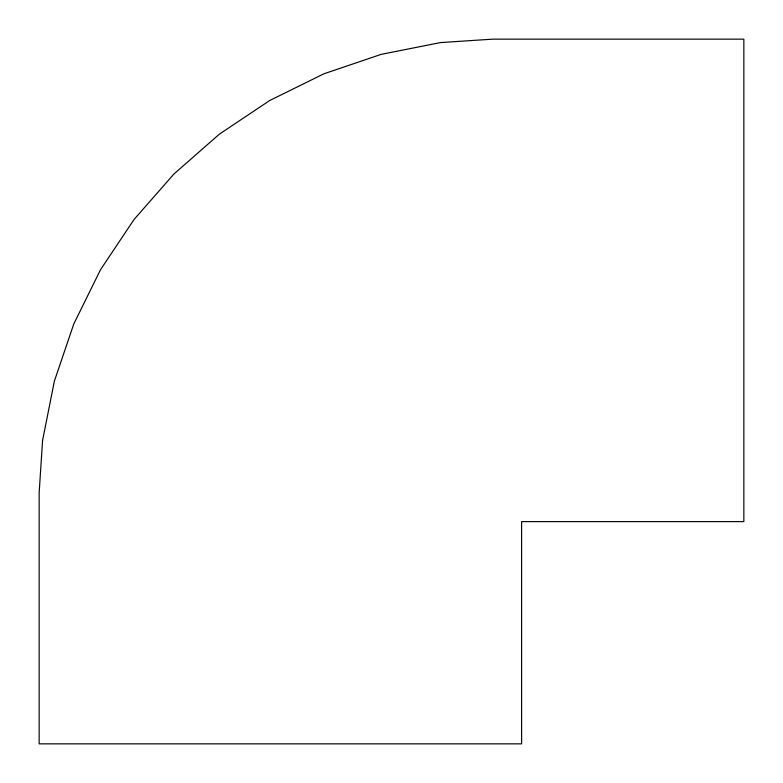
<?xml version="1.0" encoding="UTF-8"?>
<svg xmlns="http://www.w3.org/2000/svg" width="783" height="783" viewBox="0 0 783 783"><rect width="100%" height="100%" fill="white"/><g stroke="black" fill="none" stroke-linecap="round" stroke-linejoin="round"><path stroke-width="1.17" d="M42.585 440.408L39.15 492.82L39.15 743.85L521.615 743.85L521.615 521.615L743.85 521.615L743.85 39.15L492.82 39.15L440.408 42.585L381.125 54.379L323.888 73.808L269.675 100.537L219.416 134.118L173.973 173.973L134.118 219.416L100.537 269.675L73.808 323.888L54.379 381.125L42.585 440.408"/></g></svg>
